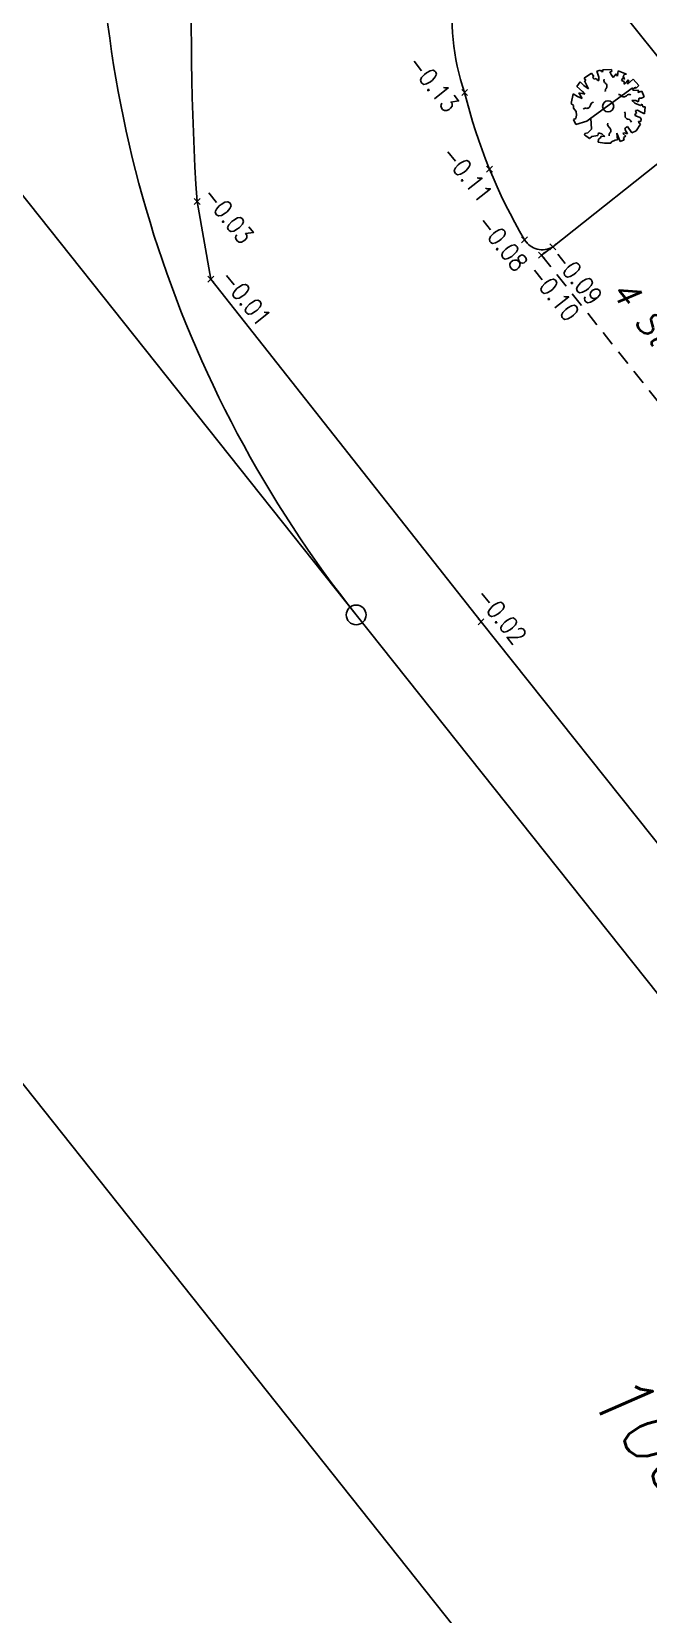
# Model space of a CAD drawing. Extents: x 3463485 to 3463732, y 5485922 to 5486179.
# Drawn here: x 3463546.17 to 3463561.77, y 5486040.17 to 5486080.2 of the extents above; entities that cross this region are included whole.
import ezdxf

# ---------------------------------------------------------------- set-up
doc = ezdxf.new("R2010")
doc.units = 0
doc.linetypes.add('AUSGEZOGEN', pattern=[0])
doc.linetypes.add('GESTRICHELT1', pattern=[0.625, 0.375, -0.25])
for name, color, linetype in [('22', 2, 'AUSGEZOGEN'), ('AUFNAHME_270513', 2, 'AUSGEZOGEN'), ('FLST_NR', 2, 'AUSGEZOGEN'), ('GRENZEN_FLURST_NR', 2, 'AUSGEZOGEN')]:
    doc.layers.add(name, color=color, linetype=linetype)
doc.styles.get("Standard").update_dxf_attribs({"font": 'ROMANS'})

msp = doc.modelspace()

# ---------------------------------------------------------------- linework, layer by layer
at = {"layer": 'AUFNAHME_270513', "color": 1}
for p, q in [((3463568.02392, 5486071.99658), (3463558.7477, 5486083.66706)), ((3463560.46892, 5486079.20906), (3463560.56028, 5486079.23298)), ((3463560.56028, 5486079.23298), (3463560.5812, 5486079.1959)), ((3463560.5812, 5486079.1959), (3463560.5871, 5486079.21493)), ((3463560.5871, 5486079.21493), (3463560.60784, 5486079.17809)), ((3463560.60524, 5486079.24123), (3463560.83426, 5486079.24912)), ((3463560.61659, 5486079.21375), (3463560.60524, 5486079.24123)), ((3463560.60784, 5486079.17809), (3463560.61659, 5486079.21375)), ((3463560.83426, 5486079.24912), (3463560.84652, 5486079.19902)), ((3463560.98603, 5486079.08069), (3463561.00607, 5486079.21762)), ((3463561.00607, 5486079.21762), (3463561.21222, 5486079.13191)), ((3463559.96053, 5486078.81804), (3463560.04662, 5486078.93302)), ((3463560.10073, 5486078.69082), (3463559.96053, 5486078.81804)), ((3463560.04662, 5486078.93302), (3463560.13273, 5486078.84355)), ((3463560.13273, 5486078.84355), (3463560.25122, 5486078.75812)), ((3463560.14234, 5486079.02762), (3463560.33309, 5486079.15406)), ((3463560.18867, 5486078.96853), (3463560.14234, 5486079.02762)), ((3463560.15204, 5486078.95811), (3463560.18867, 5486078.96853)), ((3463560.25122, 5486078.75812), (3463560.15204, 5486078.95811)), ((3463560.33309, 5486079.15406), (3463560.38745, 5486079.06768)), ((3463560.38745, 5486079.06768), (3463560.35786, 5486079.04134)), ((3463560.35786, 5486079.04134), (3463560.39516, 5486079.00269)), ((3463560.39516, 5486079.00269), (3463560.45102, 5486079.01717)), ((3463560.45102, 5486079.01717), (3463560.49102, 5486078.9657)), ((3463560.51548, 5486079.05378), (3463560.46892, 5486079.20906)), ((3463560.49102, 5486078.9657), (3463560.51418, 5486078.96914)), ((3463560.51418, 5486078.96914), (3463560.51548, 5486079.05378)), ((3463560.84652, 5486079.19902), (3463560.79583, 5486079.19098)), ((3463560.79583, 5486079.19098), (3463560.82422, 5486079.11764)), ((3463560.82422, 5486079.11764), (3463560.87777, 5486079.04325)), ((3463560.87777, 5486079.04325), (3463560.95061, 5486079.13816)), ((3463560.95061, 5486079.13816), (3463560.98603, 5486079.08069)), ((3463561.12361, 5486079.0393), (3463561.09309, 5486078.96666)), ((3463561.09309, 5486078.96666), (3463561.154, 5486078.94462)), ((3463561.16604, 5486078.99537), (3463561.12361, 5486079.0393)), ((3463561.16387, 5486079.11811), (3463561.13506, 5486079.08491)), ((3463561.13506, 5486079.08491), (3463561.16604, 5486078.99537)), ((3463561.154, 5486078.94462), (3463561.15723, 5486078.87232)), ((3463561.15723, 5486078.87232), (3463561.21972, 5486078.9267)), ((3463561.21222, 5486079.13191), (3463561.16387, 5486079.11811)), ((3463561.21972, 5486078.9267), (3463561.25913, 5486078.98893)), ((3463561.24142, 5486078.87471), (3463561.3864, 5486079.00532)), ((3463561.27765, 5486078.94564), (3463561.24142, 5486078.87471)), ((3463561.25913, 5486078.98893), (3463561.27765, 5486078.94564)), ((3463561.3864, 5486079.00532), (3463561.52575, 5486078.84433)), ((3463561.52575, 5486078.84433), (3463561.46283, 5486078.77911)), ((3463557.04782, 5486078.58906), (3463557.19782, 5486078.73906)), ((3463557.19782, 5486078.58906), (3463557.04782, 5486078.73906)), ((3463559.81723, 5486078.38935), (3463559.86814, 5486078.62839)), ((3463559.86814, 5486078.62839), (3463559.97821, 5486078.56717)), ((3463559.97821, 5486078.56717), (3463560.09749, 5486078.51605)), ((3463560.09749, 5486078.51605), (3463560.00959, 5486078.65951)), ((3463560.00959, 5486078.65951), (3463560.16276, 5486078.62225)), ((3463560.16276, 5486078.62225), (3463560.10073, 5486078.69082)), ((3463561.45122, 5486078.46603), (3463561.35162, 5486078.46417)), ((3463561.35162, 5486078.46417), (3463561.4257, 5486078.39457)), ((3463561.42011, 5486078.76259), (3463561.3585, 5486078.7738)), ((3463561.3585, 5486078.7738), (3463561.38773, 5486078.75587)), ((3463561.38773, 5486078.75587), (3463561.37929, 5486078.72295)), ((3463561.37929, 5486078.72295), (3463561.52557, 5486078.71671)), ((3463561.42469, 5486078.80118), (3463561.42011, 5486078.76259)), ((3463561.46283, 5486078.77911), (3463561.42469, 5486078.80118)), ((3463561.51196, 5486078.42575), (3463561.45122, 5486078.46603)), ((3463561.52557, 5486078.71671), (3463561.49936, 5486078.66965)), ((3463561.49936, 5486078.66965), (3463561.60594, 5486078.70172)), ((3463561.538, 5486078.52008), (3463561.51196, 5486078.42575)), ((3463561.59367, 5486078.52069), (3463561.538, 5486078.52008)), ((3463561.65899, 5486078.55171), (3463561.59367, 5486078.52069)), ((3463561.60594, 5486078.70172), (3463561.65899, 5486078.55171)), ((3463559.87226, 5486078.33878), (3463559.81723, 5486078.38935)), ((3463559.87695, 5486078.27013), (3463559.87226, 5486078.33878)), ((3463559.94472, 5486078.18179), (3463559.87695, 5486078.27013)), ((3463559.93509, 5486078.01191), (3463559.95514, 5486078.09025)), ((3463559.95514, 5486078.09025), (3463559.94472, 5486078.18179)), ((3463560.3167, 5486078.01846), (3463560.21429, 5486077.93701)), ((3463560.33024, 5486077.73475), (3463560.3167, 5486078.01846)), ((3463561.4257, 5486078.39457), (3463561.5724, 5486078.33407)), ((3463561.47141, 5486078.13708), (3463561.42743, 5486078.11707)), ((3463561.42743, 5486078.11707), (3463561.44103, 5486078.07173)), ((3463561.44103, 5486078.07173), (3463561.55942, 5486078.03114)), ((3463561.49726, 5486078.21753), (3463561.44646, 5486078.21081)), ((3463561.44646, 5486078.21081), (3463561.47141, 5486078.13708)), ((3463561.56943, 5486078.17386), (3463561.49726, 5486078.21753)), ((3463561.55942, 5486078.03114), (3463561.58355, 5486077.98669)), ((3463561.6702, 5486078.12699), (3463561.56943, 5486078.17386)), ((3463561.5724, 5486078.33407), (3463561.61108, 5486078.36858)), ((3463561.61108, 5486078.36858), (3463561.63194, 5486078.30157)), ((3463561.63194, 5486078.30157), (3463561.68926, 5486078.30657)), ((3463561.68926, 5486078.30657), (3463561.6702, 5486078.12699)), ((3463559.87641, 5486077.9797), (3463559.93509, 5486078.01191)), ((3463559.93533, 5486077.85451), (3463559.87641, 5486077.9797)), ((3463560.21429, 5486077.93701), (3463559.93533, 5486077.85451)), ((3463560.15396, 5486077.59311), (3463560.16554, 5486077.6312)), ((3463560.16554, 5486077.6312), (3463560.23939, 5486077.64502)), ((3463560.23939, 5486077.64502), (3463560.33024, 5486077.73475)), ((3463560.51025, 5486077.64335), (3463560.49208, 5486077.58148)), ((3463560.59224, 5486077.61871), (3463560.51025, 5486077.64335)), ((3463560.66769, 5486077.54895), (3463560.59224, 5486077.61871)), ((3463561.05255, 5486077.42731), (3463560.96961, 5486077.63687)), ((3463560.96961, 5486077.63687), (3463560.9853, 5486077.46967)), ((3463561.16575, 5486077.64127), (3463561.12058, 5486077.6253)), ((3463561.12058, 5486077.6253), (3463561.1948, 5486077.55769)), ((3463561.24232, 5486077.61795), (3463561.16575, 5486077.64127)), ((3463561.18717, 5486077.77436), (3463561.17037, 5486077.73666)), ((3463561.17037, 5486077.73666), (3463561.24232, 5486077.61795)), ((3463561.24468, 5486077.80325), (3463561.18717, 5486077.77436)), ((3463561.35199, 5486077.64715), (3463561.24468, 5486077.80325)), ((3463561.45765, 5486077.69827), (3463561.35199, 5486077.64715)), ((3463561.57335, 5486077.86364), (3463561.45765, 5486077.69827)), ((3463561.57745, 5486077.93317), (3463561.52299, 5486077.93104)), ((3463561.52299, 5486077.93104), (3463561.5293, 5486077.89487)), ((3463561.5293, 5486077.89487), (3463561.57335, 5486077.86364)), ((3463561.58355, 5486077.98669), (3463561.57745, 5486077.93317)), ((3463559.35325, 5486074.76107, -0.088), (3463562.49876, 5486077.25788, -0.154)), ((3463560.27862, 5486077.50593), (3463560.15396, 5486077.59311)), ((3463560.33963, 5486077.54881), (3463560.27862, 5486077.50593)), ((3463560.49208, 5486077.58148), (3463560.33963, 5486077.54881)), ((3463560.49891, 5486077.41251), (3463560.50646, 5486077.4881)), ((3463560.65613, 5486077.38265), (3463560.49891, 5486077.41251)), ((3463560.50646, 5486077.4881), (3463560.55687, 5486077.51571)), ((3463560.55687, 5486077.51571), (3463560.57285, 5486077.55837)), ((3463560.57285, 5486077.55837), (3463560.66769, 5486077.54895)), ((3463560.81942, 5486077.3802), (3463560.65613, 5486077.38265)), ((3463560.83905, 5486077.41823), (3463560.81942, 5486077.3802)), ((3463560.92854, 5486077.45946), (3463560.83905, 5486077.41823)), ((3463560.9853, 5486077.46967), (3463560.92854, 5486077.45946)), ((3463561.15606, 5486077.4694), (3463561.05255, 5486077.42731)), ((3463561.1948, 5486077.55769), (3463561.14076, 5486077.5292)), ((3463561.14076, 5486077.5292), (3463561.15606, 5486077.4694)), ((3463557.67629, 5486076.65354), (3463557.82629, 5486076.80354)), ((3463557.82629, 5486076.65354), (3463557.67629, 5486076.80354)), ((3463550.28178, 5486075.83446), (3463550.43178, 5486075.98446)), ((3463550.43178, 5486075.83446), (3463550.28178, 5486075.98446)), ((3463550.35678, 5486075.90946, -0.033), (3463550.70357, 5486073.94412)), ((3463558.5641, 5486074.86425), (3463558.7141, 5486075.01425)), ((3463558.7141, 5486074.86425), (3463558.5641, 5486075.01425)), ((3463559.27825, 5486074.68607), (3463559.42825, 5486074.83607)), ((3463559.42825, 5486074.68607), (3463559.27825, 5486074.83607)), ((3463558.99248, 5486074.47667), (3463559.14248, 5486074.62667)), ((3463559.14248, 5486074.47667), (3463558.99248, 5486074.62667)), ((3463550.62857, 5486073.86912), (3463550.77857, 5486074.01912)), ((3463550.77857, 5486073.86912), (3463550.62857, 5486074.01912)), ((3463550.70357, 5486073.94412), (3463557.53647, 5486065.27641)), ((3463557.46147, 5486065.20141), (3463557.61147, 5486065.35141)), ((3463557.61147, 5486065.20141), (3463557.46147, 5486065.35141)), ((3463557.53647, 5486065.27641), (3463567.53885, 5486052.7026))]:
    msp.add_line(p, q, dxfattribs=at)
at = {"layer": 'AUFNAHME_270513', "color": 15}
for p, q in [((3463560.46892, 5486079.20906), (3463560.56028, 5486079.23298)), ((3463560.56028, 5486079.23298), (3463560.5812, 5486079.1959)), ((3463560.5812, 5486079.1959), (3463560.5871, 5486079.21493)), ((3463560.5871, 5486079.21493), (3463560.60784, 5486079.17809)), ((3463560.60524, 5486079.24123), (3463560.83426, 5486079.24912)), ((3463560.61659, 5486079.21375), (3463560.60524, 5486079.24123)), ((3463560.60784, 5486079.17809), (3463560.61659, 5486079.21375)), ((3463560.83426, 5486079.24912), (3463560.84652, 5486079.19902)), ((3463560.98603, 5486079.08069), (3463561.00607, 5486079.21762)), ((3463561.00607, 5486079.21762), (3463561.21222, 5486079.13191)), ((3463559.96053, 5486078.81804), (3463560.04662, 5486078.93302)), ((3463560.10073, 5486078.69082), (3463559.96053, 5486078.81804)), ((3463560.04662, 5486078.93302), (3463560.13273, 5486078.84355)), ((3463560.13273, 5486078.84355), (3463560.25122, 5486078.75812)), ((3463560.14234, 5486079.02762), (3463560.33309, 5486079.15406)), ((3463560.18867, 5486078.96853), (3463560.14234, 5486079.02762)), ((3463560.15204, 5486078.95811), (3463560.18867, 5486078.96853)), ((3463560.25122, 5486078.75812), (3463560.15204, 5486078.95811)), ((3463560.33309, 5486079.15406), (3463560.38745, 5486079.06768)), ((3463560.38745, 5486079.06768), (3463560.35786, 5486079.04134)), ((3463560.35786, 5486079.04134), (3463560.39516, 5486079.00269)), ((3463560.39516, 5486079.00269), (3463560.45102, 5486079.01717)), ((3463560.45102, 5486079.01717), (3463560.49102, 5486078.9657)), ((3463560.51548, 5486079.05378), (3463560.46892, 5486079.20906)), ((3463560.49102, 5486078.9657), (3463560.51418, 5486078.96914)), ((3463560.51418, 5486078.96914), (3463560.51548, 5486079.05378)), ((3463560.84652, 5486079.19902), (3463560.79583, 5486079.19098)), ((3463560.79583, 5486079.19098), (3463560.82422, 5486079.11764)), ((3463560.82422, 5486079.11764), (3463560.87777, 5486079.04325)), ((3463560.87777, 5486079.04325), (3463560.95061, 5486079.13816)), ((3463560.95061, 5486079.13816), (3463560.98603, 5486079.08069)), ((3463561.12361, 5486079.0393), (3463561.09309, 5486078.96666)), ((3463561.09309, 5486078.96666), (3463561.154, 5486078.94462)), ((3463561.16604, 5486078.99537), (3463561.12361, 5486079.0393)), ((3463561.16387, 5486079.11811), (3463561.13506, 5486079.08491)), ((3463561.13506, 5486079.08491), (3463561.16604, 5486078.99537)), ((3463561.154, 5486078.94462), (3463561.15723, 5486078.87232)), ((3463561.15723, 5486078.87232), (3463561.21972, 5486078.9267)), ((3463561.21222, 5486079.13191), (3463561.16387, 5486079.11811)), ((3463561.21972, 5486078.9267), (3463561.25913, 5486078.98893)), ((3463561.24142, 5486078.87471), (3463561.3864, 5486079.00532)), ((3463561.27765, 5486078.94564), (3463561.24142, 5486078.87471)), ((3463561.25913, 5486078.98893), (3463561.27765, 5486078.94564)), ((3463561.3864, 5486079.00532), (3463561.52575, 5486078.84433)), ((3463561.52575, 5486078.84433), (3463561.46283, 5486078.77911)), ((3463559.81723, 5486078.38935), (3463559.86814, 5486078.62839)), ((3463559.86814, 5486078.62839), (3463559.97821, 5486078.56717)), ((3463559.97821, 5486078.56717), (3463560.09749, 5486078.51605)), ((3463560.09749, 5486078.51605), (3463560.00959, 5486078.65951)), ((3463560.00959, 5486078.65951), (3463560.16276, 5486078.62225)), ((3463560.16276, 5486078.62225), (3463560.10073, 5486078.69082)), ((3463561.3585, 5486078.7738), (3463560.3167, 5486078.01846)), ((3463560.3167, 5486078.01846), (3463561.3585, 5486078.7738)), ((3463561.45122, 5486078.46603), (3463561.35162, 5486078.46417)), ((3463561.35162, 5486078.46417), (3463561.4257, 5486078.39457)), ((3463561.42011, 5486078.76259), (3463561.3585, 5486078.7738)), ((3463561.3585, 5486078.7738), (3463561.38773, 5486078.75587)), ((3463561.38773, 5486078.75587), (3463561.37929, 5486078.72295)), ((3463561.37929, 5486078.72295), (3463561.52557, 5486078.71671)), ((3463561.42469, 5486078.80118), (3463561.42011, 5486078.76259)), ((3463561.46283, 5486078.77911), (3463561.42469, 5486078.80118)), ((3463561.51196, 5486078.42575), (3463561.45122, 5486078.46603)), ((3463561.52557, 5486078.71671), (3463561.49936, 5486078.66965)), ((3463561.49936, 5486078.66965), (3463561.60594, 5486078.70172)), ((3463561.538, 5486078.52008), (3463561.51196, 5486078.42575)), ((3463561.59367, 5486078.52069), (3463561.538, 5486078.52008)), ((3463561.65899, 5486078.55171), (3463561.59367, 5486078.52069)), ((3463561.60594, 5486078.70172), (3463561.65899, 5486078.55171)), ((3463559.87226, 5486078.33878), (3463559.81723, 5486078.38935)), ((3463559.87695, 5486078.27013), (3463559.87226, 5486078.33878)), ((3463559.94472, 5486078.18179), (3463559.87695, 5486078.27013)), ((3463559.93509, 5486078.01191), (3463559.95514, 5486078.09025)), ((3463559.95514, 5486078.09025), (3463559.94472, 5486078.18179)), ((3463560.3167, 5486078.01846), (3463560.21429, 5486077.93701)), ((3463560.33024, 5486077.73475), (3463560.3167, 5486078.01846)), ((3463561.4257, 5486078.39457), (3463561.5724, 5486078.33407)), ((3463561.47141, 5486078.13708), (3463561.42743, 5486078.11707)), ((3463561.42743, 5486078.11707), (3463561.44103, 5486078.07173)), ((3463561.44103, 5486078.07173), (3463561.55942, 5486078.03114)), ((3463561.49726, 5486078.21753), (3463561.44646, 5486078.21081)), ((3463561.44646, 5486078.21081), (3463561.47141, 5486078.13708)), ((3463561.56943, 5486078.17386), (3463561.49726, 5486078.21753)), ((3463561.55942, 5486078.03114), (3463561.58355, 5486077.98669)), ((3463561.6702, 5486078.12699), (3463561.56943, 5486078.17386)), ((3463561.5724, 5486078.33407), (3463561.61108, 5486078.36858)), ((3463561.61108, 5486078.36858), (3463561.63194, 5486078.30157)), ((3463561.63194, 5486078.30157), (3463561.68926, 5486078.30657)), ((3463561.68926, 5486078.30657), (3463561.6702, 5486078.12699)), ((3463559.87641, 5486077.9797), (3463559.93509, 5486078.01191)), ((3463559.93533, 5486077.85451), (3463559.87641, 5486077.9797)), ((3463560.21429, 5486077.93701), (3463559.93533, 5486077.85451)), ((3463560.15396, 5486077.59311), (3463560.16554, 5486077.6312)), ((3463560.16554, 5486077.6312), (3463560.23939, 5486077.64502)), ((3463560.23939, 5486077.64502), (3463560.33024, 5486077.73475)), ((3463560.51025, 5486077.64335), (3463560.49208, 5486077.58148)), ((3463560.59224, 5486077.61871), (3463560.51025, 5486077.64335)), ((3463560.66769, 5486077.54895), (3463560.59224, 5486077.61871)), ((3463561.05255, 5486077.42731), (3463560.96961, 5486077.63687)), ((3463560.96961, 5486077.63687), (3463560.9853, 5486077.46967)), ((3463561.16575, 5486077.64127), (3463561.12058, 5486077.6253)), ((3463561.12058, 5486077.6253), (3463561.1948, 5486077.55769)), ((3463561.24232, 5486077.61795), (3463561.16575, 5486077.64127)), ((3463561.18717, 5486077.77436), (3463561.17037, 5486077.73666)), ((3463561.17037, 5486077.73666), (3463561.24232, 5486077.61795)), ((3463561.24468, 5486077.80325), (3463561.18717, 5486077.77436)), ((3463561.35199, 5486077.64715), (3463561.24468, 5486077.80325)), ((3463561.45765, 5486077.69827), (3463561.35199, 5486077.64715)), ((3463561.57335, 5486077.86364), (3463561.45765, 5486077.69827)), ((3463561.57745, 5486077.93317), (3463561.52299, 5486077.93104)), ((3463561.52299, 5486077.93104), (3463561.5293, 5486077.89487)), ((3463561.5293, 5486077.89487), (3463561.57335, 5486077.86364)), ((3463561.58355, 5486077.98669), (3463561.57745, 5486077.93317)), ((3463560.27862, 5486077.50593), (3463560.15396, 5486077.59311)), ((3463560.33963, 5486077.54881), (3463560.27862, 5486077.50593)), ((3463560.49208, 5486077.58148), (3463560.33963, 5486077.54881)), ((3463560.49891, 5486077.41251), (3463560.50646, 5486077.4881)), ((3463560.65613, 5486077.38265), (3463560.49891, 5486077.41251)), ((3463560.50646, 5486077.4881), (3463560.55687, 5486077.51571)), ((3463560.55687, 5486077.51571), (3463560.57285, 5486077.55837)), ((3463560.57285, 5486077.55837), (3463560.66769, 5486077.54895)), ((3463560.81942, 5486077.3802), (3463560.65613, 5486077.38265)), ((3463560.83905, 5486077.41823), (3463560.81942, 5486077.3802)), ((3463560.92854, 5486077.45946), (3463560.83905, 5486077.41823)), ((3463560.9853, 5486077.46967), (3463560.92854, 5486077.45946)), ((3463561.15606, 5486077.4694), (3463561.05255, 5486077.42731)), ((3463561.1948, 5486077.55769), (3463561.14076, 5486077.5292)), ((3463561.14076, 5486077.5292), (3463561.15606, 5486077.4694))]:
    msp.add_line(p, q, dxfattribs=at)
at = {"layer": 'AUFNAHME_270513', "color": 1, "linetype": 'GESTRICHELT1'}
for q in [(3463559.35325, 5486074.76107, -0.088), (3463565.28931, 5486066.72933, -0.071)]:
    msp.add_line((3463559.06748, 5486074.55167, -0.101), q, dxfattribs=at)
at = {"layer": 'AUFNAHME_270513', "color": 1}
msp.add_circle((3463560.7518, 5486078.31526), 0.14063, dxfattribs=at)
for centre, radius, start, end in [((3463615.56601, 5486080.27504, -0.072), 65.3552, 171.51138, 183.83008), ((3463562.64683, 5486080.56366, -0.208), 5.8415, 145.27116, 198.97708), ((3463560.72947, 5486078.97324), 0.08734, 161.55768, 235.88964), ((3463560.62889, 5486078.82474), 0.09202, 319.44502, 55.88964), ((3463570.49143, 5486081.93504, -0.128), 13.76295, 193.74879, 210.55105), ((3463560.39503, 5486078.33022), 0.09375, 99.16027, 171.7165), ((3463560.75465, 5486078.71407), 0.07552, 137.68509, 196.06512), ((3463561.01223, 5486078.52247), 0.09375, 44.74176, 91.01027), ((3463561.14888, 5486078.64964), 0.09301, 221.1251, 316.20995), ((3463561.28314, 5486078.51982), 0.09375, 63.16048, 135.71694), ((3463560.1743, 5486078.17313), 0.09375, 80.7416, 127.0099), ((3463560.20885, 5486078.35815), 0.09452, 258.11579, 351.21913), ((3463561.08882, 5486078.11762), 0.09375, 350.74172, 37.01034), ((3463561.26897, 5486078.07971), 0.09055, 165.39908, 263.9352), ((3463560.83215, 5486077.85712), 0.09375, 162.15991, 234.71676), ((3463560.72878, 5486077.70472), 0.09043, 318.31071, 57.0227), ((3463560.87191, 5486077.58913), 0.09375, 143.74142, 190.00966), ((3463561.2459, 5486077.89689), 0.09375, 9.16057, 81.71703), ((3463559.0851, 5486075.2066, -0.078), 0.52, 210.94026, 301.04197)]:
    msp.add_arc(centre, radius, start, end, dxfattribs=at)
at = {"layer": 'AUFNAHME_270513'}
for p in [(3463561.16387, 5486079.11811), (3463557.12282, 5486078.66406, -0.128), (3463557.75129, 5486076.72854, -0.105), (3463550.35678, 5486075.90946, -0.033), (3463558.6391, 5486074.93925, -0.078), (3463559.06748, 5486074.55167, -0.101), (3463559.35325, 5486074.76107, -0.088), (3463550.70357, 5486073.94412, -0.01), (3463557.53647, 5486065.27641, -0.017)]:
    msp.add_point(p, dxfattribs=at)
at = {"layer": 'GRENZEN_FLURST_NR', "color": 3, "linetype": 'AUSGEZOGEN'}
for p, q in [((3463519.15007, 5486109.76258), (3463554.38, 5486065.45, 0.098)), ((3463599.49, 5485986.23, 0.098), (3463508.20474, 5486101.05674)), ((3463607.31, 5485998.87, 0.098), (3463554.38, 5486065.45, 0.098))]:
    msp.add_line(p, q, dxfattribs=at)
msp.add_circle((3463554.38, 5486065.45), 0.25, dxfattribs=at)
msp.add_arc((3463577.86902, 5486084.11188, 0.098), 30, 176.65944, 218.46692, dxfattribs=at)

# ---------------------------------------------------------------- texts
at = {"layer": '22', "oblique": 15}
msp.add_text('4 StellplÄtze', height=0.625, rotation=308.5, dxfattribs=at).set_placement((3463560.78378, 5486073.63276))
at = {"layer": 'AUFNAHME_270513', "color": 4, "width": 0.875}
for s, p in [('-0.13', (3463555.65295, 5486079.38688)), ('-0.11', (3463556.50641, 5486077.10136)), ('-0.03', (3463550.4619, 5486076.05728)), ('-0.08', (3463557.39422, 5486075.36207)), ('-0.09', (3463559.28337, 5486074.50889)), ('-0.01', (3463550.90869, 5486073.96694)), ('-0.10', (3463558.69761, 5486074.09949)), ('-0.02', (3463557.36659, 5486065.92423))]:
    msp.add_text(s, height=0.45, rotation=308.5, dxfattribs=at).set_placement(p)
at = {"layer": 'FLST_NR', "oblique": 15}
msp.add_text('1085/14          Boveristrasse', height=1.4, rotation=308.5, dxfattribs=at).set_placement((3463560.13333, 5486045.74667))

doc.saveas('drawing.dxf')
